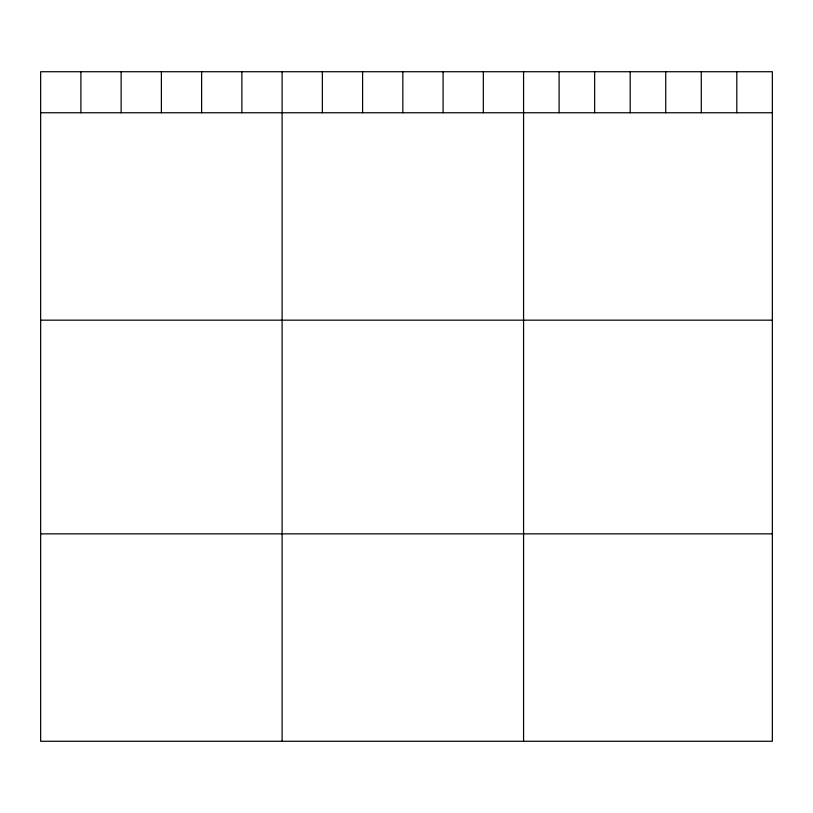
<?xml version="1.0" encoding="UTF-8"?>
<svg xmlns="http://www.w3.org/2000/svg" width="813" height="813" viewBox="0 0 813 813"><rect width="100%" height="100%" fill="white"/><g stroke="black" fill="none" stroke-linecap="round" stroke-linejoin="round"><path stroke-width="1.22" d="M772.35 112.753L772.35 741.273L40.65 741.273L40.65 71.727L772.35 71.727L772.35 112.753L40.65 112.753M40.65 320.17L772.35 320.17M40.65 533.856L772.35 533.856M736.812 71.727L736.812 112.753M701.273 71.727L701.273 112.753M665.735 71.727L665.735 112.753M630.187 71.727L630.187 112.753M594.649 71.727L594.649 112.753M559.11 71.727L559.11 112.753M523.572 71.727L523.572 741.273M483.329 71.727L483.329 112.753M443.085 71.727L443.085 112.753M402.841 71.727L402.841 112.753M362.598 71.727L362.598 112.753M322.355 71.727L322.355 112.753M282.111 71.727L282.111 741.273M241.868 71.727L241.868 112.753M201.624 71.727L201.624 112.753M161.381 71.727L161.381 112.753M121.137 71.727L121.137 112.753M80.894 71.727L80.894 112.753"/></g></svg>
